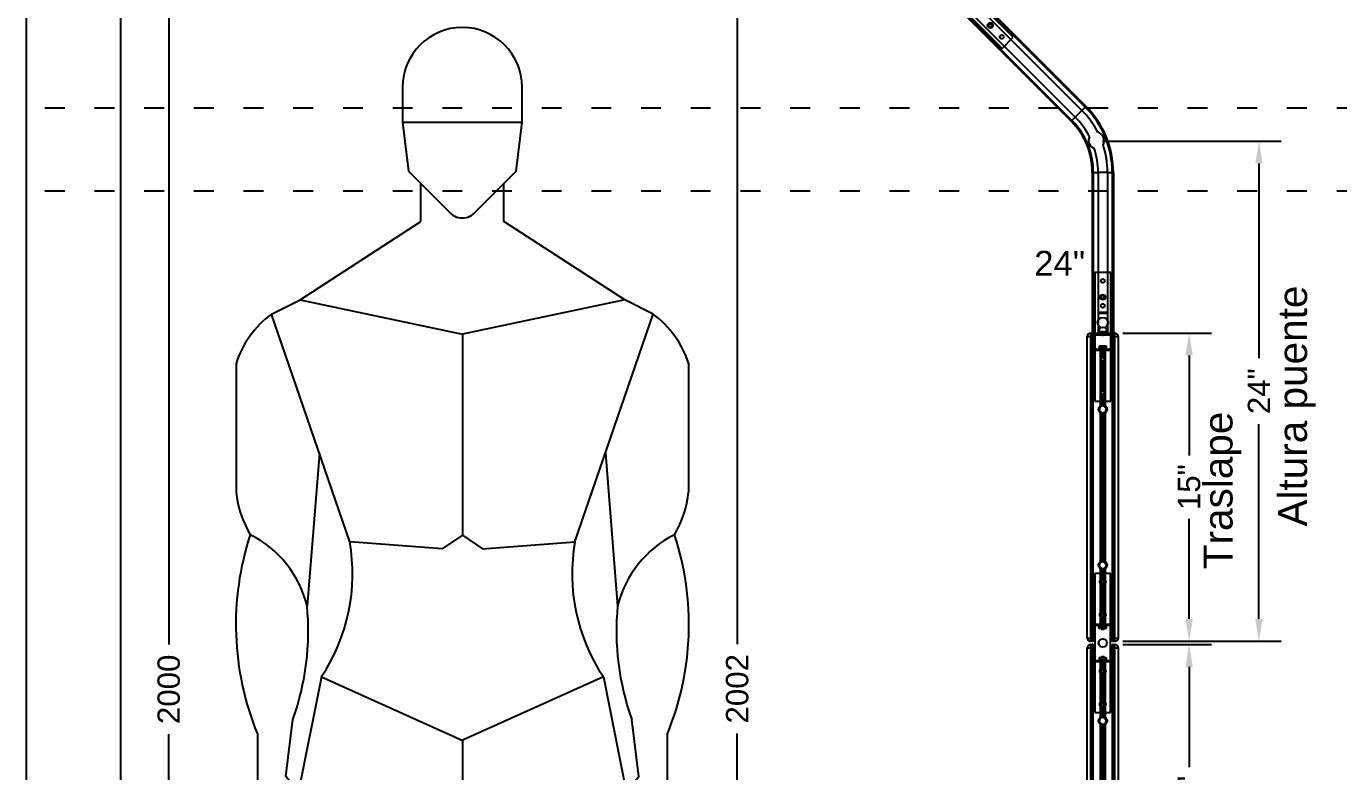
# Model space of a CAD drawing. Header units: inches. Extents: x 9936 to 27102, y -2774 to 11910.
# Drawn here: x 18564 to 20149, y 6417 to 7317 of the extents above; entities that cross this region are included whole.
import ezdxf

# ---------------------------------------------------------------- set-up
doc = ezdxf.new("R2010")
doc.units = ezdxf.units.IN
doc.header["$MEASUREMENT"] = 0
doc.linetypes.add('ACAD_ISO03W100', pattern=[30, 12, -18])
for name, color, linetype in [('Conector lateral', 150, 'Continuous'), ('COTA', 7, 'Continuous'), ('Puente', 244, 'Continuous'), ('RECTO', 20, 'Continuous'), ('TEXTO', 7, 'Continuous')]:
    doc.layers.add(name, color=color, linetype=linetype)
doc.styles.get("Standard").update_dxf_attribs({"font": 'arial.ttf'})
doc.dimstyles.get("Standard").update_dxf_attribs({"dimscale": 150, "dimtxt": 0.18, "dimasz": 0.18, "dimexe": 0.18, "dimexo": 0.0625, "dimgap": 0.09, "dimtad": 0, "dimdec": 0, "dimzin": 0, "dimdsep": 46, "dimtxsty": 'Standard', "dimcen": 0.09, "dimclrd": 1, "dimclre": 1, "dimclrt": 1, "dimadec": 0, "dimazin": 0, "dimtfac": 1, "dimtdec": 0, "dimtofl": 0, "dimtmove": 0, "dimatfit": 3, "dimfxl": 1, "dimtolj": 1, "dimtzin": 0, "dimarcsym": 0})

# ---------------------------------------------------------------- blocks, each defined once
blk = doc.blocks.new('A$C3EBA59D7')
at = {"layer": 'RECTO', "linetype": 'Continuous'}
for p, q in [((0, 368), (4, 368)), ((0, 4), (0, 368)), ((4, 372), (4, 368)), ((4, 372), (6, 372)), ((6, 368), (4, 368)), ((4, 368), (4, 4)), ((6, 0), (6, 372)), ((7.1, 372), (6, 372)), ((6, 4), (6, 368)), ((7.1, 0), (7.1, 372)), ((31.4, 372), (30.3, 372)), ((30.3, 0), (30.3, 372)), ((31.4, 372), (33.4, 372)), ((31.4, 0), (31.4, 372)), ((31.4, 368), (31.4, 4)), ((33.4, 368), (31.4, 368)), ((33.4, 368), (33.4, 372)), ((33.4, 4), (33.4, 368)), ((33.4, 368), (37.4, 368)), ((37.4, 368), (37.4, 4)), ((15.6, 351.2), (7.1, 351.2)), ((10.7, 352.2), (10.7, 351.2)), ((15.6, 352.2), (10.7, 352.2)), ((11.2, 352.7), (13.5, 352.7)), ((13.5, 353.3), (13.5, 352.3)), ((20.7, 353.3), (13.5, 353.3)), ((15.6, 352.3), (13.5, 352.3)), ((14.5, 356.3), (14.5, 353.3)), ((14.5, 356.3), (18.1, 356.3)), ((15.6, 352.3), (15.6, 284.2)), ((16.9, 352.3), (15.6, 352.3)), ((20.5, 352.3), (16.9, 352.3)), ((16.9, 342.1), (16.9, 352.3)), ((17.9, 342.6), (17.9, 351.2)), ((19.5, 351.2), (17.9, 351.2)), ((18.1, 356.3), (18.1, 353.3)), ((18.1, 356.3), (22.3, 356.3)), ((19.5, 342.6), (19.5, 351.2)), ((20.5, 352.3), (20.5, 342.1)), ((21.8, 352.3), (20.5, 352.3)), ((24, 353.3), (20.7, 353.3)), ((24, 352.3), (21.8, 352.3)), ((21.8, 284.2), (21.8, 352.3)), ((25.4, 352.2), (21.8, 352.2)), ((30.3, 351.2), (21.8, 351.2)), ((22.3, 356.3), (22.3, 353.3)), ((22.3, 356.3), (22.9, 356.3)), ((22.9, 356.3), (22.9, 353.3)), ((24, 352.3), (24, 353.3)), ((24, 352.7), (25, 352.7)), ((25, 352.7), (26.2, 352.7)), ((26.7, 352.2), (25.4, 352.2)), ((26.7, 351.2), (26.7, 352.2)), ((16.9, 302.1), (16.9, 337.9)), ((17.9, 302.6), (17.9, 337.4)), ((19.5, 302.6), (19.5, 337.4)), ((20.5, 337.9), (20.5, 302.1)), ((16.9, 284.9), (16.9, 297.9)), ((17.9, 285.2), (17.9, 297.4)), ((19.5, 285.2), (19.5, 297.4)), ((20.5, 297.9), (20.5, 284.9)), ((15.1, 282.8), (14.5, 278.3)), ((14.5, 278.3), (18.1, 275.5)), ((19.3, 284.5), (15.1, 282.8)), ((15.6, 275.8), (15.6, 272)), ((15.6, 272), (15.6, 100)), ((16.4, 272), (15.6, 272)), ((16.4, 100), (16.4, 272)), ((17.5, 272), (16.4, 272)), ((16.9, 272), (16.9, 275.1)), ((17.5, 100), (17.5, 272)), ((17.9, 97.2), (17.9, 274.8)), ((18.1, 275.5), (22.3, 277.2)), ((22.9, 281.7), (19.3, 284.5)), ((19.5, 97.2), (19.5, 274.8)), ((20, 272), (20, 100)), ((21, 272), (20, 272)), ((20.5, 275.1), (20.5, 272)), ((21, 100), (21, 272)), ((21.9, 272), (21, 272)), ((21.8, 272), (21.8, 275.8)), ((21.9, 100), (21.9, 272)), ((22.3, 277.2), (22.9, 281.7)), ((19.3, 96.5), (15.1, 94.8)), ((15.6, 100), (15.6, 96.2)), ((15.6, 100), (16.4, 100)), ((16.4, 100), (17.5, 100)), ((16.9, 96.9), (16.9, 100)), ((22.9, 93.7), (19.3, 96.5)), ((20, 100), (21, 100)), ((20.5, 100), (20.5, 96.9)), ((21, 100), (21.9, 100)), ((21.8, 96.2), (21.8, 100)), ((15.1, 94.8), (14.5, 90.3)), ((14.5, 90.3), (18.1, 87.5)), ((15.6, 87.8), (15.6, 19.7)), ((16.9, 74.1), (16.9, 87.1)), ((17.9, 74.6), (17.9, 86.8)), ((18.1, 87.5), (22.3, 89.2)), ((19.5, 74.6), (19.5, 86.8)), ((20.5, 87.1), (20.5, 74.1)), ((21.8, 19.7), (21.8, 87.8)), ((22.3, 89.2), (22.9, 93.7)), ((16.9, 34.1), (16.9, 69.9)), ((17.9, 34.6), (17.9, 69.4)), ((19.5, 34.6), (19.5, 69.4)), ((20.5, 69.9), (20.5, 34.1)), ((7.1, 20.8), (15.6, 20.8)), ((10.7, 20.8), (10.7, 19.8)), ((10.7, 19.8), (15.6, 19.8)), ((13.5, 19.3), (11.2, 19.3)), ((13.5, 19.7), (13.5, 18.7)), ((13.5, 19.7), (15.6, 19.7)), ((13.5, 18.7), (24, 18.7)), ((14.1, 15.7), (14.1, 18.7)), ((15.6, 19.7), (16.9, 19.7)), ((16.7, 15.7), (16.7, 18.7)), ((16.9, 19.7), (16.9, 29.9)), ((16.9, 19.7), (20.5, 19.7)), ((17.9, 20.8), (17.9, 29.4)), ((17.9, 20.8), (19.5, 20.8)), ((19.5, 20.8), (19.5, 29.4)), ((20.5, 29.9), (20.5, 19.7)), ((20.5, 19.7), (21.8, 19.7)), ((21.3, 15.7), (21.3, 18.7)), ((21.8, 20.8), (30.3, 20.8)), ((21.8, 19.8), (26.7, 19.8)), ((21.8, 19.7), (24, 19.7)), ((23.3, 15.7), (23.3, 18.7)), ((24, 18.7), (24, 19.7)), ((26.2, 19.3), (24, 19.3)), ((26.7, 19.8), (26.7, 20.8)), ((0, 4), (4, 4)), ((4, 4), (6, 4)), ((4, 4), (4, 0)), ((16.7, 15.7), (14.1, 15.7)), ((21.3, 15.7), (16.7, 15.7)), ((23.3, 15.7), (21.3, 15.7)), ((31.4, 4), (33.4, 4)), ((33.4, 0), (33.4, 4)), ((33.4, 4), (37.4, 4)), ((6, 0), (4, 0)), ((7.1, 0), (6, 0)), ((31.4, 0), (30.3, 0)), ((33.4, 0), (31.4, 0))]:
    blk.add_line(p, q, dxfattribs=at)
for centre, radius in [((18.7, 340), 1.98), ((18.7, 300), 1.98), ((18.7, 280), 5.25), ((18.7, 92), 5.25), ((18.7, 72), 1.98), ((18.7, 32), 1.98)]:
    blk.add_circle(centre, radius, dxfattribs=at)
for centre, radius, start, end in [((4, 368), 4, 90, 180), ((33.4, 368), 4, 0, 90), ((11.2, 352.2), 0.5, 90, 180), ((18.7, 352.9), 1.9, 198.4085, 243.4746), ((18.7, 352.9), 1.9, 296.5254, 341.5915), ((26.2, 352.2), 0.5, 0, 90), ((18.7, 340), 2.78, 130.4601, 229.5399), ((18.7, 340), 2.78, 72.2158, 107.7842), ((18.7, 340), 2.78, 252.2158, 287.7842), ((18.7, 340), 2.78, 310.4601, 49.5399), ((18.7, 300), 2.78, 130.4601, 229.5399), ((18.7, 300), 2.78, 72.2158, 107.7842), ((18.7, 300), 2.78, 310.4601, 49.5399), ((18.7, 300), 2.78, 252.2158, 287.7842), ((18.7, 72), 2.78, 130.4601, 229.5399), ((18.7, 72), 2.78, 72.2158, 107.7842), ((18.7, 72), 2.78, 252.2158, 287.7842), ((18.7, 72), 2.78, 310.4601, 49.5399), ((18.7, 32), 2.78, 130.4601, 229.5399), ((18.7, 32), 2.78, 72.2158, 107.7842), ((18.7, 32), 2.78, 310.4601, 49.5399), ((11.2, 19.8), 0.5, 180, 270), ((18.7, 19.1), 1.9, 116.5254, 161.5915), ((18.7, 32), 2.78, 252.2158, 287.7842), ((18.7, 19.1), 1.9, 18.4085, 63.4746), ((26.2, 19.8), 0.5, 270, 0), ((4, 4), 4, 180, 270), ((33.4, 4), 4, 270, 0)]:
    blk.add_arc(centre, radius, start, end, dxfattribs=at)
for points, knots in [([(16.9, 342.1), (17, 342.2), (17.2, 342.3), (17.5, 342.5), (17.8, 342.6), (17.9, 342.6)], [0, 0, 0, 0, 0.439174, 0.876749, 1, 1, 1, 1]), ([(17.9, 337.4), (17.7, 337.4), (17.3, 337.6), (17, 337.8), (16.9, 337.9), (16.9, 337.9)], [0, 0, 0, 0, 0.444481, 0.887819, 1, 1, 1, 1]), ([(19.5, 342.6), (19.7, 342.6), (20.1, 342.4), (20.4, 342.2), (20.5, 342.1), (20.5, 342.1)], [0, 0, 0, 0, 0.444481, 0.887819, 1, 1, 1, 1]), ([(20.5, 337.9), (20.4, 337.8), (20.2, 337.7), (19.9, 337.5), (19.6, 337.4), (19.5, 337.4)], [0, 0, 0, 0, 0.439174, 0.876749, 1, 1, 1, 1]), ([(16.9, 302.1), (17, 302.2), (17.2, 302.3), (17.5, 302.5), (17.8, 302.6), (17.9, 302.6)], [0, 0, 0, 0, 0.439175, 0.876751, 1, 1, 1, 1]), ([(19.5, 302.6), (19.7, 302.6), (20.1, 302.4), (20.4, 302.2), (20.5, 302.1), (20.5, 302.1)], [0, 0, 0, 0, 0.444478, 0.887817, 1, 1, 1, 1]), ([(17.9, 297.4), (17.7, 297.4), (17.3, 297.6), (17, 297.8), (16.9, 297.9), (16.9, 297.9)], [0, 0, 0, 0, 0.444478, 0.887817, 1, 1, 1, 1]), ([(20.5, 297.9), (20.4, 297.8), (20.2, 297.7), (19.9, 297.5), (19.6, 297.4), (19.5, 297.4)], [0, 0, 0, 0, 0.439175, 0.876751, 1, 1, 1, 1]), ([(16.9, 74.1), (17, 74.2), (17.2, 74.3), (17.5, 74.5), (17.8, 74.6), (17.9, 74.6)], [0, 0, 0, 0, 0.439175, 0.876751, 1, 1, 1, 1]), ([(17.9, 69.4), (17.7, 69.4), (17.3, 69.6), (17, 69.8), (16.9, 69.9), (16.9, 69.9)], [0, 0, 0, 0, 0.444478, 0.887817, 1, 1, 1, 1]), ([(19.5, 74.6), (19.7, 74.6), (20.1, 74.4), (20.4, 74.2), (20.5, 74.1), (20.5, 74.1)], [0, 0, 0, 0, 0.444478, 0.887817, 1, 1, 1, 1]), ([(20.5, 69.9), (20.4, 69.8), (20.2, 69.7), (19.9, 69.5), (19.6, 69.4), (19.5, 69.4)], [0, 0, 0, 0, 0.439175, 0.876751, 1, 1, 1, 1]), ([(16.9, 34.1), (17, 34.2), (17.2, 34.3), (17.5, 34.5), (17.8, 34.6), (17.9, 34.6)], [0, 0, 0, 0, 0.439174, 0.876749, 1, 1, 1, 1]), ([(19.5, 34.6), (19.7, 34.6), (20.1, 34.4), (20.4, 34.2), (20.5, 34.1), (20.5, 34.1)], [0, 0, 0, 0, 0.444481, 0.887819, 1, 1, 1, 1]), ([(17.9, 29.4), (17.7, 29.4), (17.3, 29.6), (17, 29.8), (16.9, 29.9), (16.9, 29.9)], [0, 0, 0, 0, 0.444481, 0.887819, 1, 1, 1, 1]), ([(20.5, 29.9), (20.4, 29.8), (20.2, 29.7), (19.9, 29.5), (19.6, 29.4), (19.5, 29.4)], [0, 0, 0, 0, 0.439174, 0.876749, 1, 1, 1, 1])]:
    blk.add_open_spline(points, degree=3, knots=knots, dxfattribs=at)
blk = doc.blocks.new('A$C10B60D47')
at = {"layer": 'Conector lateral', "linetype": 'Continuous'}
for p, q in [((19, 168), (0, 168)), ((0, 168), (0, 0)), ((8.1, 159.9), (9.2, 160.3)), ((8.1, 159.9), (8.7, 158.3)), ((9.2, 160.3), (9.9, 158.8)), ((9.9, 158.8), (11.4, 159.4)), ((11.4, 159.4), (11.8, 158.3)), ((19, 0), (19, 168)), ((7.2, 157.7), (8.7, 158.3)), ((7.2, 157.7), (7.7, 156.6)), ((7.7, 156.6), (9.2, 157.2)), ((9.2, 157.2), (9.8, 155.7)), ((9.8, 155.7), (10.9, 156.1)), ((10.3, 157.7), (11.8, 158.3)), ((10.3, 157.7), (10.9, 156.1)), ((7.2, 117.7), (8.7, 118.3)), ((7.2, 117.7), (7.7, 116.6)), ((7.7, 116.6), (9.2, 117.2)), ((8.1, 119.9), (9.2, 120.3)), ((8.1, 119.9), (8.7, 118.3)), ((9.2, 120.3), (9.9, 118.8)), ((9.2, 117.2), (9.8, 115.7)), ((9.8, 115.7), (10.9, 116.1)), ((9.9, 118.8), (11.4, 119.4)), ((10.3, 117.7), (11.8, 118.3)), ((10.3, 117.7), (10.9, 116.1)), ((11.4, 119.4), (11.8, 118.3)), ((7.2, 49.7), (8.7, 50.3)), ((7.2, 49.7), (7.7, 48.6)), ((7.7, 48.6), (9.2, 49.2)), ((8.1, 51.9), (9.2, 52.3)), ((8.1, 51.9), (8.7, 50.3)), ((9.2, 52.3), (9.9, 50.8)), ((9.2, 49.2), (9.8, 47.7)), ((9.8, 47.7), (10.9, 48.1)), ((9.9, 50.8), (11.4, 51.4)), ((10.3, 49.7), (11.8, 50.3)), ((10.3, 49.7), (10.9, 48.1)), ((11.4, 51.4), (11.8, 50.3)), ((7.2, 9.7), (8.7, 10.3)), ((7.2, 9.7), (7.7, 8.6)), ((7.7, 8.6), (9.2, 9.2)), ((8.1, 11.9), (9.2, 12.3)), ((8.1, 11.9), (8.7, 10.3)), ((9.2, 12.3), (9.9, 10.8)), ((9.2, 9.2), (9.8, 7.7)), ((9.8, 7.7), (10.9, 8.1)), ((9.9, 10.8), (11.4, 11.4)), ((10.3, 9.7), (11.8, 10.3)), ((10.3, 9.7), (10.9, 8.1)), ((11.4, 11.4), (11.8, 10.3)), ((0, 0), (19, 0))]:
    blk.add_line(p, q, dxfattribs=at)
for centre, radius in [((9.5, 158), 3.75), ((9.5, 118), 3.75), ((9.5, 103), 2.78), ((9.5, 65), 2.78), ((9.5, 50), 3.75), ((9.5, 10), 3.75)]:
    blk.add_circle(centre, radius, dxfattribs=at)
blk = doc.blocks.new('BIOMBO 57')
at = {"layer": 'RECTO', "color": 252, "true_color": 0x939598}
for centre in [(0, 0), (0, -376)]:
    blk.add_circle(centre, 5, dxfattribs=at)
blk.add_blockref('A$C10B60D47', (-9.5, -460))
at = {"layer": 'RECTO'}
for p in [(-18.7, -374), (-18.7, -750)]:
    blk.add_blockref('A$C3EBA59D7', p, dxfattribs=at)
blk = doc.blocks.new('PUENTE 135° H24 F18')
at = {"layer": 'Puente', "linetype": 'Continuous'}
for p, q in [((9266.1, -11929), (9156.5, -11819.4)), ((9143, -11832.9), (9252.6, -11942.5)), ((9348.9, -12017.3), (9211.8, -11880.1)), ((9353, -12013.3), (9215.8, -11876.1)), ((9353.9, -12012.4), (9216.7, -11875.2)), ((9335.9, -12030.3), (9198.8, -11893.1)), ((9336.8, -12029.4), (9199.7, -11892.2)), ((9340.9, -12025.4), (9203.7, -11888.2)), ((9252.6, -11942.5), (9266.1, -11929)), ((9348.9, -12017.3), (9353, -12013.3)), ((9336.8, -12029.4), (9340.9, -12025.4)), ((9348.9, -12017.3), (9340.9, -12025.4)), ((9361.6, -12092.2), (9362.8, -12092.2)), ((9361.6, -12092.2), (9361.6, -12286.2)), ((9362.8, -12092.2), (9362.8, -12286.2)), ((9362.8, -12092.2), (9368.6, -12092.2)), ((9368.6, -12092.2), (9368.6, -12286.2)), ((9380, -12092.2), (9368.6, -12092.2)), ((9380, -12092.2), (9380, -12286.2)), ((9380, -12092.2), (9385.7, -12092.2)), ((9385.7, -12092.2), (9387, -12092.2)), ((9385.7, -12092.2), (9385.7, -12286.2)), ((9387, -12092.2), (9387, -12286.2)), ((9364.7, -12213.2), (9364.7, -12368.2)), ((9383.8, -12213.2), (9364.7, -12213.2)), ((9383.8, -12368.2), (9383.8, -12213.2)), ((9368.6, -12260.8), (9380, -12260.8)), ((9368.6, -12262.3), (9380, -12262.3)), ((9361.6, -12286.2), (9362.8, -12286.2)), ((9361.6, -12658.2), (9361.6, -12286.2)), ((9362.7, -12286.2), (9361.6, -12286.2)), ((9361.6, -12654.2), (9361.6, -12290.2)), ((9362.7, -12658.2), (9362.7, -12286.2)), ((9362.8, -12286.2), (9368.6, -12286.2)), ((9363.3, -12286.2), (9363.3, -12288.7)), ((9385.3, -12288.7), (9363.3, -12288.7)), ((9363.3, -12288.7), (9363.3, -12306.7)), ((9380, -12284.7), (9368.6, -12284.7)), ((9380, -12286.2), (9368.6, -12286.2)), ((9380, -12286.2), (9385.7, -12286.2)), ((9385.3, -12286.2), (9385.3, -12288.7)), ((9385.3, -12288.7), (9385.3, -12306.7)), ((9385.7, -12286.2), (9387, -12286.2)), ((9387, -12286.2), (9385.9, -12286.2)), ((9385.9, -12658.2), (9385.9, -12286.2)), ((9387, -12658.2), (9387, -12286.2)), ((9387, -12290.2), (9387, -12654.2)), ((9371.2, -12307), (9362.7, -12307)), ((9370.3, -12306.7), (9363.3, -12306.7)), ((9366.3, -12306), (9366.3, -12307)), ((9371.2, -12306), (9366.3, -12306)), ((9366.8, -12305.5), (9369, -12305.5)), ((9369, -12304.9), (9369, -12305.9)), ((9376.3, -12304.9), (9369, -12304.9)), ((9371.2, -12305.9), (9369, -12305.9)), ((9370, -12301.9), (9370, -12304.9)), ((9370, -12301.9), (9373.7, -12301.9)), ((9370.3, -12306.7), (9370.3, -12301.7)), ((9370.3, -12301.7), (9378.2, -12301.7)), ((9371.2, -12305.9), (9371.2, -12373.9)), ((9372.5, -12305.9), (9371.2, -12305.9)), ((9376, -12305.9), (9372.5, -12305.9)), ((9372.5, -12316.1), (9372.5, -12305.9)), ((9373.4, -12315.5), (9373.4, -12307)), ((9375.1, -12307), (9373.4, -12307)), ((9373.7, -12301.9), (9373.7, -12304.9)), ((9373.7, -12301.9), (9377.9, -12301.9)), ((9375.1, -12315.5), (9375.1, -12307)), ((9376.1, -12305.9), (9376.1, -12316.1)), ((9377.4, -12305.9), (9376.1, -12305.9)), ((9379.5, -12304.9), (9376.3, -12304.9)), ((9379.5, -12305.9), (9377.3, -12305.9)), ((9377.4, -12373.9), (9377.4, -12305.9)), ((9381, -12306), (9377.4, -12306)), ((9385.9, -12307), (9377.4, -12307)), ((9377.9, -12301.9), (9377.9, -12304.9)), ((9377.9, -12301.9), (9378.5, -12301.9)), ((9378.2, -12301.7), (9378.2, -12306.7)), ((9385.3, -12306.7), (9378.2, -12306.7)), ((9378.5, -12301.9), (9378.5, -12304.9)), ((9379.5, -12305.9), (9379.5, -12304.9)), ((9379.5, -12305.5), (9380.5, -12305.5)), ((9380.5, -12305.5), (9381.8, -12305.5)), ((9382.3, -12306), (9381, -12306)), ((9382.3, -12307), (9382.3, -12306)), ((9372.5, -12356.1), (9372.5, -12320.3)), ((9373.4, -12355.5), (9373.4, -12320.8)), ((9375.1, -12355.5), (9375.1, -12320.8)), ((9376.1, -12320.3), (9376.1, -12356.1)), ((9372.5, -12373.3), (9372.5, -12360.3)), ((9373.4, -12373), (9373.4, -12360.8)), ((9375.1, -12373), (9375.1, -12360.8)), ((9376.1, -12360.3), (9376.1, -12373.3)), ((9364.7, -12368.2), (9383.8, -12368.2)), ((9370.6, -12375.4), (9370, -12379.9)), ((9374.9, -12373.6), (9370.6, -12375.4)), ((9378.5, -12376.4), (9374.9, -12373.6)), ((9377.9, -12381), (9378.5, -12376.4)), ((9370, -12379.9), (9373.7, -12382.7)), ((9371.1, -12386.2), (9371.1, -12558.2)), ((9371.9, -12386.2), (9371.1, -12386.2)), ((9371.2, -12382.4), (9371.2, -12386.2)), ((9371.9, -12558.2), (9371.9, -12386.2)), ((9373, -12386.2), (9371.9, -12386.2)), ((9372.5, -12386.2), (9372.5, -12383.1)), ((9373, -12558.2), (9373, -12386.2)), ((9373.4, -12561), (9373.4, -12383.4)), ((9373.7, -12382.7), (9377.9, -12381)), ((9375.1, -12561), (9375.1, -12383.4)), ((9375.5, -12386.2), (9375.5, -12558.2)), ((9376.6, -12386.2), (9375.5, -12386.2)), ((9376.1, -12383.1), (9376.1, -12386.2)), ((9376.6, -12558.2), (9376.6, -12386.2)), ((9377.4, -12386.2), (9376.6, -12386.2)), ((9377.4, -12386.2), (9377.4, -12382.4)), ((9377.4, -12558.2), (9377.4, -12386.2)), ((9370.6, -12563.4), (9370, -12567.9)), ((9370, -12567.9), (9373.7, -12570.7)), ((9374.9, -12561.6), (9370.6, -12563.4)), ((9371.1, -12558.2), (9371.9, -12558.2)), ((9371.2, -12558.2), (9371.2, -12561.9)), ((9371.9, -12558.2), (9373, -12558.2)), ((9372.5, -12561.3), (9372.5, -12558.2)), ((9373.7, -12570.7), (9377.9, -12569)), ((9378.5, -12564.4), (9374.9, -12561.6)), ((9375.5, -12558.2), (9376.6, -12558.2)), ((9376.1, -12558.2), (9376.1, -12561.3)), ((9376.6, -12558.2), (9377.4, -12558.2)), ((9377.4, -12561.9), (9377.4, -12558.2)), ((9377.9, -12569), (9378.5, -12564.4)), ((9371.2, -12570.4), (9371.2, -12638.5)), ((9372.5, -12584.1), (9372.5, -12571.1)), ((9373.4, -12583.5), (9373.4, -12571.4)), ((9375.1, -12583.5), (9375.1, -12571.4)), ((9376.1, -12571.1), (9376.1, -12584.1)), ((9377.4, -12638.5), (9377.4, -12570.4)), ((9372.5, -12624.1), (9372.5, -12588.3)), ((9373.4, -12623.5), (9373.4, -12588.8)), ((9375.1, -12623.5), (9375.1, -12588.8)), ((9376.1, -12588.3), (9376.1, -12624.1)), ((9372.5, -12638.5), (9372.5, -12628.3)), ((9373.4, -12637.4), (9373.4, -12628.8)), ((9375.1, -12637.4), (9375.1, -12628.8)), ((9376.1, -12628.3), (9376.1, -12638.5)), ((9362.7, -12637.4), (9371.2, -12637.4)), ((9366.3, -12637.4), (9366.3, -12638.4)), ((9366.3, -12638.4), (9371.2, -12638.4)), ((9369, -12638.9), (9366.8, -12638.9)), ((9369, -12638.5), (9369, -12639.5)), ((9369, -12638.5), (9371.1, -12638.5)), ((9369, -12639.5), (9379.5, -12639.5)), ((9369.7, -12642.5), (9369.7, -12639.5)), ((9372.3, -12642.5), (9369.7, -12642.5)), ((9371.2, -12638.5), (9372.5, -12638.5)), ((9372.3, -12642.5), (9372.3, -12639.5)), ((9376.8, -12642.5), (9372.3, -12642.5)), ((9372.5, -12638.5), (9376.1, -12638.5)), ((9373.4, -12637.4), (9375.1, -12637.4)), ((9376.1, -12638.5), (9377.4, -12638.5)), ((9376.8, -12642.5), (9376.8, -12639.5)), ((9378.8, -12642.5), (9376.8, -12642.5)), ((9377.3, -12638.4), (9382.3, -12638.4)), ((9377.4, -12637.4), (9385.9, -12637.4)), ((9377.4, -12638.5), (9379.5, -12638.5)), ((9378.8, -12642.5), (9378.8, -12639.5)), ((9379.5, -12639.5), (9379.5, -12638.5)), ((9381.8, -12638.9), (9379.5, -12638.9)), ((9382.3, -12638.4), (9382.3, -12637.4)), ((9362.7, -12658.2), (9361.6, -12658.2)), ((9387, -12658.2), (9385.9, -12658.2))]:
    blk.add_line(p, q, dxfattribs=at)
at = {"layer": 'Puente', "linetype": 'Continuous', "flags": 128}
for points in [[(9353, -12013.3), (9353, -12013.2), (9353.1, -12013.1), (9353.3, -12013), (9353.4, -12012.8), (9353.6, -12012.6), (9353.8, -12012.5), (9353.9, -12012.4), (9353.9, -12012.4)], [(9335.9, -12030.3), (9336, -12030.3), (9336.1, -12030.2), (9336.2, -12030), (9336.4, -12029.9), (9336.6, -12029.7), (9336.7, -12029.6), (9336.8, -12029.5), (9336.8, -12029.4)]]:
    blk.add_lwpolyline(points, dxfattribs=at)
at = {"layer": 'Puente', "linetype": 'Continuous'}
for centre, radius in [((9238.4, -11914.8), 3.17), ((9238.6, -11915.1), 1.98), ((9252.3, -11928.7), 2.38), ((9374.3, -12223.2), 2.38), ((9374.3, -12242.8), 3.17), ((9374.3, -12253.2), 2.38), ((9374.3, -12242.5), 1.98), ((9374.3, -12273.5), 6.35), ((9374.3, -12304.5), 1.98), ((9374.3, -12318.2), 2.38), ((9374.3, -12318.2), 1.98), ((9374.3, -12358.2), 2.38), ((9374.3, -12358.2), 1.98), ((9374.3, -12378.2), 5.25), ((9374.3, -12566.2), 5.25), ((9374.3, -12586.2), 1.98), ((9374.3, -12626.2), 1.98)]:
    blk.add_circle(centre, radius, dxfattribs=at)
at = {"layer": 'Puente', "color": 252, "true_color": 0x939598}
blk.add_circle((9374.3, -12660.2), 5, dxfattribs=at)
at = {"layer": 'Puente', "linetype": 'Continuous'}
for centre, radius, start, end in [((9274.1, -12092.2), 111.6, 0, 45), ((9274.1, -12092.2), 112.9, 0, 45), ((9274.1, -12092.2), 87.5, 0, 45), ((9274.1, -12092.2), 88.8, 0, 45), ((9274.1, -12092.2), 94.5, 26.9955, 45), ((9274.1, -12092.2), 105.9, 27.3356, 45), ((9364.4, -12054.4), 11.5, 334.377, 70.9919), ((9366.6, -12053.8), 9.53, 151.4511, 253.5485), ((9274.1, -12092.2), 105.9, 0, 18.0333), ((9274.1, -12092.2), 94.5, 0, 18.004), ((9366.8, -12306), 0.5, 90, 180), ((9374.3, -12305.3), 1.9, 198.4085, 243.4746), ((9374.3, -12318.2), 2.78, 72.2158, 107.7842), ((9374.3, -12305.3), 1.9, 296.5254, 341.5915), ((9381.8, -12306), 0.5, 0, 90), ((9374.3, -12318.2), 2.78, 130.4601, 229.5399), ((9374.3, -12318.2), 2.78, 252.2158, 287.7842), ((9374.3, -12318.2), 2.78, 310.4601, 49.5399), ((9374.3, -12358.2), 2.78, 130.4601, 229.5399), ((9374.3, -12358.2), 2.78, 72.2158, 107.7842), ((9374.3, -12358.2), 2.78, 252.2158, 287.7842), ((9374.3, -12358.2), 2.78, 310.4601, 49.5399), ((9374.3, -12586.2), 2.78, 130.4601, 229.5399), ((9374.3, -12586.2), 2.78, 72.2158, 107.7842), ((9374.3, -12586.2), 2.78, 310.4601, 49.5399), ((9374.3, -12586.2), 2.78, 252.2158, 287.7842), ((9374.3, -12626.2), 2.78, 130.4601, 229.5399), ((9374.3, -12626.2), 2.78, 72.2158, 107.7842), ((9374.3, -12626.2), 2.78, 252.2158, 287.7842), ((9374.3, -12626.2), 2.78, 310.4601, 49.5399), ((9366.8, -12638.4), 0.5, 180, 270), ((9374.3, -12639.1), 1.9, 116.5254, 161.5915), ((9374.3, -12639.1), 1.9, 18.4085, 63.4746), ((9381.8, -12638.4), 0.5, 270, 0)]:
    blk.add_arc(centre, radius, start, end, dxfattribs=at)
for points, knots in [([(9372.5, -12316.1), (9372.5, -12316), (9372.7, -12315.8), (9373.1, -12315.6), (9373.4, -12315.6), (9373.4, -12315.5)], [0, 0, 0, 0, 0.439174, 0.876749, 1, 1, 1, 1]), ([(9375.1, -12315.5), (9375.3, -12315.6), (9375.7, -12315.8), (9375.9, -12316), (9376, -12316.1), (9376.1, -12316.1)], [0, 0, 0, 0, 0.444481, 0.887819, 1, 1, 1, 1]), ([(9373.4, -12320.8), (9373.2, -12320.8), (9372.8, -12320.6), (9372.6, -12320.4), (9372.5, -12320.3), (9372.5, -12320.3)], [0, 0, 0, 0, 0.444481, 0.887819, 1, 1, 1, 1]), ([(9376.1, -12320.3), (9376, -12320.4), (9375.8, -12320.5), (9375.4, -12320.7), (9375.2, -12320.8), (9375.1, -12320.8)], [0, 0, 0, 0, 0.439174, 0.876749, 1, 1, 1, 1]), ([(9372.5, -12356.1), (9372.5, -12356), (9372.7, -12355.8), (9373.1, -12355.6), (9373.4, -12355.6), (9373.4, -12355.5)], [0, 0, 0, 0, 0.439175, 0.876751, 1, 1, 1, 1]), ([(9373.4, -12360.8), (9373.2, -12360.8), (9372.8, -12360.6), (9372.6, -12360.4), (9372.5, -12360.3), (9372.5, -12360.3)], [0, 0, 0, 0, 0.444478, 0.887817, 1, 1, 1, 1]), ([(9375.1, -12355.5), (9375.3, -12355.6), (9375.7, -12355.8), (9375.9, -12356), (9376, -12356.1), (9376.1, -12356.1)], [0, 0, 0, 0, 0.444478, 0.887817, 1, 1, 1, 1]), ([(9376.1, -12360.3), (9376, -12360.4), (9375.8, -12360.5), (9375.4, -12360.7), (9375.2, -12360.8), (9375.1, -12360.8)], [0, 0, 0, 0, 0.439175, 0.876751, 1, 1, 1, 1]), ([(9372.5, -12584.1), (9372.5, -12584), (9372.7, -12583.8), (9373.1, -12583.6), (9373.4, -12583.6), (9373.4, -12583.5)], [0, 0, 0, 0, 0.439175, 0.876751, 1, 1, 1, 1]), ([(9375.1, -12583.5), (9375.3, -12583.6), (9375.7, -12583.8), (9375.9, -12584), (9376, -12584.1), (9376.1, -12584.1)], [0, 0, 0, 0, 0.444478, 0.887817, 1, 1, 1, 1]), ([(9373.4, -12588.8), (9373.2, -12588.8), (9372.8, -12588.6), (9372.6, -12588.4), (9372.5, -12588.3), (9372.5, -12588.3)], [0, 0, 0, 0, 0.444478, 0.887817, 1, 1, 1, 1]), ([(9376.1, -12588.3), (9376, -12588.4), (9375.8, -12588.5), (9375.4, -12588.7), (9375.2, -12588.8), (9375.1, -12588.8)], [0, 0, 0, 0, 0.439175, 0.876751, 1, 1, 1, 1]), ([(9372.5, -12624.1), (9372.5, -12624), (9372.7, -12623.8), (9373.1, -12623.6), (9373.4, -12623.6), (9373.4, -12623.5)], [0, 0, 0, 0, 0.439174, 0.876749, 1, 1, 1, 1]), ([(9373.4, -12628.8), (9373.2, -12628.8), (9372.8, -12628.6), (9372.6, -12628.4), (9372.5, -12628.3), (9372.5, -12628.3)], [0, 0, 0, 0, 0.444481, 0.887819, 1, 1, 1, 1]), ([(9375.1, -12623.5), (9375.3, -12623.6), (9375.7, -12623.8), (9375.9, -12624), (9376, -12624.1), (9376.1, -12624.1)], [0, 0, 0, 0, 0.444481, 0.887819, 1, 1, 1, 1]), ([(9376.1, -12628.3), (9376, -12628.4), (9375.8, -12628.5), (9375.4, -12628.7), (9375.2, -12628.8), (9375.1, -12628.8)], [0, 0, 0, 0, 0.439174, 0.876749, 1, 1, 1, 1])]:
    blk.add_open_spline(points, degree=3, knots=knots, dxfattribs=at)
at = {"layer": 'Puente', "color": 251, "true_color": 0x636466, "insert": (9284, -12186.9), "char_height": 30, "attachment_point": 1}
blk.add_mtext_dynamic_manual_height_columns('\\pi7.47655;24"', width=73.255, gutter_width=15.9, heights=[30.6], dxfattribs=at)
blk = doc.blocks.new('*D43')
at = {"layer": 'Defpoints', "color": 0, "transparency": 16777216}
for p in [(19422.6, 7517.7), (19546, 7517.7), (19852, 5516.2)]:
    blk.add_point(p, dxfattribs=at)
at = {"layer": 'TEXTO', "color": 1, "lineweight": -2, "transparency": 16777216}
for p, q in [((19536.6, 7517.7), (19395.6, 7517.7)), ((19422.6, 7490.7), (19422.6, 6570.8)), ((19422.6, 5543.2), (19422.6, 6463)), ((19842.6, 5516.2), (19395.6, 5516.2))]:
    blk.add_line(p, q, dxfattribs=at)
at = {"layer": 'TEXTO', "color": 1, "transparency": 16777216}
for points in [[(19418.1, 7490.7), (19427.1, 7490.7), (19422.6, 7517.7)], [(19418.1, 5543.2), (19427.1, 5543.2), (19422.6, 5516.2)]]:
    blk.add_solid(points, dxfattribs=at)
at = {"layer": 'TEXTO', "color": 1, "transparency": 16777216, "insert": (19422.6, 6516.9), "char_height": 27, "attachment_point": 5, "rotation": 90}
blk.add_mtext('\\A1;2002', dxfattribs=at)
blk = doc.blocks.new('*D49')
at = {"layer": 'Defpoints', "color": 0, "transparency": 16777216}
for p in [(18736.1, 7516.2), (18736.1, 5516.2), (19852, 5516.2)]:
    blk.add_point(p, dxfattribs=at)
at = {"layer": 'TEXTO', "color": 1, "lineweight": -2, "transparency": 16777216}
for p, q in [((18726.7, 7516.2), (18709.1, 7516.2)), ((18736.1, 7489.2), (18736.1, 6570.2)), ((18736.1, 5543.2), (18736.1, 6462.2)), ((19842.6, 5516.2), (18709.1, 5516.2))]:
    blk.add_line(p, q, dxfattribs=at)
at = {"layer": 'TEXTO', "color": 1, "transparency": 16777216}
for points in [[(18731.6, 7489.2), (18740.6, 7489.2), (18736.1, 7516.2)], [(18731.6, 5543.2), (18740.6, 5543.2), (18736.1, 5516.2)]]:
    blk.add_solid(points, dxfattribs=at)
at = {"layer": 'TEXTO', "color": 1, "transparency": 16777216, "insert": (18736.1, 6516.2), "char_height": 27, "attachment_point": 5, "rotation": 90}
blk.add_mtext('\\A1;2000', dxfattribs=at)
blk = doc.blocks.new('A$C4D5502E0')
for p, q in [((758.9, 1699.9), (906.3, 1699.9)), ((782, 1578.5), (782, 1624.7)), ((883.1, 1578.5), (883.1, 1624.7)), ((634.6, 1483.1), (782, 1578.5)), ((1030.6, 1483.1), (883.1, 1578.5)), ((599.9, 1465.7), (634.6, 1483.1)), ((634.6, 1483.1), (832.6, 1441.2)), ((1030.6, 1483.1), (832.6, 1441.2)), ((1065.3, 1465.7), (1030.6, 1483.1)), ((695.3, 1188.2), (599.9, 1465.7)), ((969.9, 1188.2), (1065.3, 1465.7)), ((832.6, 1441.2), (832.6, 1196.1)), ((832.6, 1441.2), (832.6, 1196.1)), ((556.5, 1405), (556.5, 1248.9)), ((1108.6, 1405), (1108.6, 1248.9)), ((658.2, 1296.1), (643.2, 1110.1)), ((1007, 1296.1), (1021.9, 1110.1)), ((808, 1179.5), (695.3, 1188.2)), ((832.6, 1196.1), (808, 1179.5)), ((832.6, 1196.1), (857.1, 1179.5)), ((857.1, 1179.5), (969.9, 1188.2)), ((660.6, 1023.4), (632.7, 883.9)), ((660.6, 1023.4), (834, 945.4)), ((1004.6, 1023.4), (831.1, 945.4)), ((1004.6, 1023.4), (1032.5, 883.9)), ((832.6, 946), (832.6, 790.7)), ((832.6, 946), (832.6, 790.7))]:
    blk.add_line(p, q)
at = {"color": 7}
blk.add_line((832.6, 946), (832.6, 790.7), dxfattribs=at)
blk.add_lwpolyline([(849.2, 1590.8), (898.3, 1639.9), (905.5, 1699.9), (905.5, 1742.3, 1), (759.6, 1742.3), (759.6, 1699.9), (766.8, 1639.9), (816, 1590.8, 0.470233)], format="xyb", close=True)
for points in [[(582.5, 954), (582.5, 858.6), (591.2, 780.6), (634.6, 719.9), (660.6, 711.2), (695.3, 711.2), (651.9, 754.6), (643.2, 771.9), (643.2, 806.6), (669.3, 763.2), (677.9, 763.2), (669.3, 841.3), (617.2, 902), (625.9, 971.4)], [(1082.6, 954), (1082.6, 858.6), (1073.9, 780.6), (1030.6, 719.9), (1004.6, 711.2), (969.9, 711.2), (1013.2, 754.6), (1021.9, 771.9), (1021.9, 806.6), (995.9, 763.2), (987.2, 763.2), (995.9, 841.3), (1047.9, 902), (1039.3, 971.4)]]:
    blk.add_lwpolyline(points)
for centre, radius, start, end in [((669.3, 1370.3), 118, 126.0274, 162.8973), ((995.9, 1370.3), 118, 17.1027, 53.9726), ((682.3, 1261.9), 126.4, 185.9061, 210.9638), ((982.9, 1261.9), 126.4, 329.0362, 354.0939), ((907.8, 1087.2), 351.5, 161.8205, 202.2703), ((514.6, 1078.3), 132.5, 13.8847, 63.4349), ((471.9, 1149.2), 226.7, 326.3099, 9.9128), ((1193.2, 1149.2), 226.7, 170.0872, 213.6901), ((1150.6, 1078.3), 132.5, 116.5651, 166.1153), ((757.4, 1087.2), 351.5, 337.7297, 18.1795), ((322.3, 1079.8), 322.3, 340.3462, 5.4038), ((1342.8, 1079.8), 322.3, 174.5962, 199.6538)]:
    blk.add_arc(centre, radius, start, end)
blk = doc.blocks.new('*D61')
at = {"layer": 'Defpoints', "color": 0, "transparency": 16777216}
for p in [(19878.7, 6570.2), (19968.3, 6570.2), (19878.7, 6198.2)]:
    blk.add_point(p, dxfattribs=at)
at = {"layer": 'TEXTO', "color": 1, "lineweight": -2, "transparency": 16777216}
for p, q in [((19888.1, 6570.2), (19995.3, 6570.2)), ((19968.3, 6543.2), (19968.3, 6422.4)), ((19968.3, 6225.2), (19968.3, 6345.9)), ((19888.1, 6198.2), (19995.3, 6198.2))]:
    blk.add_line(p, q, dxfattribs=at)
at = {"layer": 'TEXTO', "color": 1, "transparency": 16777216}
for points in [[(19963.8, 6543.2), (19972.8, 6543.2), (19968.3, 6570.2)], [(19963.8, 6225.2), (19972.8, 6225.2), (19968.3, 6198.2)]]:
    blk.add_solid(points, dxfattribs=at)
at = {"layer": 'TEXTO', "color": 1, "transparency": 16777216, "insert": (19968.3, 6384.2), "char_height": 27, "attachment_point": 5, "rotation": 90}
blk.add_mtext('\\A1;15"', dxfattribs=at)
blk = doc.blocks.new('*D62')
at = {"layer": 'Defpoints', "color": 0, "transparency": 16777216}
for p in [(19878.7, 6946.2), (19968.3, 6946.2), (19878.7, 6574.2)]:
    blk.add_point(p, dxfattribs=at)
at = {"layer": 'TEXTO', "color": 1, "lineweight": -2, "transparency": 16777216}
for p, q in [((19888.1, 6946.2), (19995.3, 6946.2)), ((19968.3, 6919.2), (19968.3, 6798.4)), ((19968.3, 6601.2), (19968.3, 6721.9)), ((19888.1, 6574.2), (19995.3, 6574.2))]:
    blk.add_line(p, q, dxfattribs=at)
at = {"layer": 'TEXTO', "color": 1, "transparency": 16777216}
for points in [[(19963.8, 6919.2), (19972.8, 6919.2), (19968.3, 6946.2)], [(19963.8, 6601.2), (19972.8, 6601.2), (19968.3, 6574.2)]]:
    blk.add_solid(points, dxfattribs=at)
at = {"layer": 'TEXTO', "color": 1, "transparency": 16777216, "insert": (19968.3, 6760.2), "char_height": 27, "attachment_point": 5, "rotation": 90}
blk.add_mtext('\\A1;15"', dxfattribs=at)
blk = doc.blocks.new('*D63')
at = {"layer": 'Defpoints', "color": 0, "transparency": 16777216}
for p in [(19854.1, 7177.9), (20052.6, 7177.9), (19878.7, 6574.2)]:
    blk.add_point(p, dxfattribs=at)
at = {"layer": 'TEXTO', "color": 1, "lineweight": -2, "transparency": 16777216}
for p, q in [((19863.5, 7177.9), (20079.6, 7177.9)), ((20052.6, 7150.9), (20052.6, 6915.8)), ((20052.6, 6601.2), (20052.6, 6836.3)), ((19888.1, 6574.2), (20079.6, 6574.2))]:
    blk.add_line(p, q, dxfattribs=at)
at = {"layer": 'TEXTO', "color": 1, "transparency": 16777216}
for points in [[(20048.1, 7150.9), (20057.1, 7150.9), (20052.6, 7177.9)], [(20048.1, 6601.2), (20057.1, 6601.2), (20052.6, 6574.2)]]:
    blk.add_solid(points, dxfattribs=at)
at = {"layer": 'TEXTO', "color": 1, "transparency": 16777216, "insert": (20052.6, 6876), "char_height": 27, "attachment_point": 5, "rotation": 90}
blk.add_mtext('\\A1;24"', dxfattribs=at)

msp = doc.modelspace()

# ---------------------------------------------------------------- linework, layer by layer
at = {"layer": 'COTA', "color": 251, "linetype": 'ACAD_ISO03W100', "ltscale": 2, "true_color": 0x636466}
for p, q in [((10426.463, 7217.982), (22729.114, 7217.982)), ((10426.463, 7117.982), (22729.114, 7117.982))]:
    msp.add_line(p, q, dxfattribs=at)
at = {"layer": 'COTA'}
for points in [[(14513.114, 8562.927), (18563.941, 8562.927), (18563.941, 5355), (14513.114, 5355)], [(18678.287, 8562.927), (22729.114, 8562.927), (22729.114, 5355), (18678.287, 5355)]]:
    msp.add_lwpolyline(points, close=True, dxfattribs=at)

# ---------------------------------------------------------------- block references
at = {"xscale": 0.99, "yscale": 0.99, "zscale": 0.99}
msp.add_blockref('A$C4D5502E0', (18266.346, 5517.982), dxfattribs=at)
at = {"layer": 'COTA'}
msp.add_blockref('BIOMBO 57', (19864.008, 6948.154), dxfattribs=at)
at = {"layer": 'Puente'}
msp.add_blockref('PUENTE 135° H24 F18', (10489.749, 19232.338), dxfattribs=at)

# ---------------------------------------------------------------- texts
at = {"layer": 'TEXTO', "char_height": 35, "attachment_point": 1, "rotation": 90}
for s, insert in [('Altura puente', (20075.657, 6712.672)), ('Traslape', (19985.657, 6661.172))]:
    msp.add_mtext_dynamic_manual_height_columns(s, width=307, gutter_width=1, heights=[0], dxfattribs=dict(at, insert=insert))

# ---------------------------------------------------------------- dimensions: what is measured, and where the dimension line sits
at = {"layer": 'TEXTO'}
dim = msp.add_linear_dim(base=(18736.075, 5516.154), p1=(18736.075, 7516.154), p2=(19852.008, 5516.154), angle=90, dimstyle='Standard', dxfattribs=at)
dim.commit()
dim.dimension.update_dxf_attribs({"geometry": '*D49', "text_midpoint": (18736.075, 6516.154)})
dim = msp.add_linear_dim(base=(19422.64, 7517.671), p1=(19852.008, 5516.154), p2=(19545.952, 7517.671), angle=90, dimstyle='Standard', dxfattribs=at)
dim.commit()
dim.dimension.update_dxf_attribs({"geometry": '*D43', "text_midpoint": (19422.64, 6516.913), "dimtype": 160})
for base, p1, p2, text, picture, middle in [((20052.594, 7177.906), (19878.708, 6574.154), (19854.137, 7177.906), '24"', '*D63', (20052.594, 6876.03)), ((19968.27, 6946.154), (19878.708, 6574.154), (19878.708, 6946.154), '15"', '*D62', (19968.27, 6760.154)), ((19968.27, 6570.154), (19878.708, 6198.154), (19878.708, 6570.154), '15"', '*D61', (19968.27, 6384.154))]:
    dim = msp.add_linear_dim(base=base, p1=p1, p2=p2, angle=90, text=text, dimstyle='Standard', dxfattribs=at)
    dim.commit()
    dim.dimension.update_dxf_attribs({"geometry": picture, "text_midpoint": middle})

doc.saveas('drawing.dxf')
